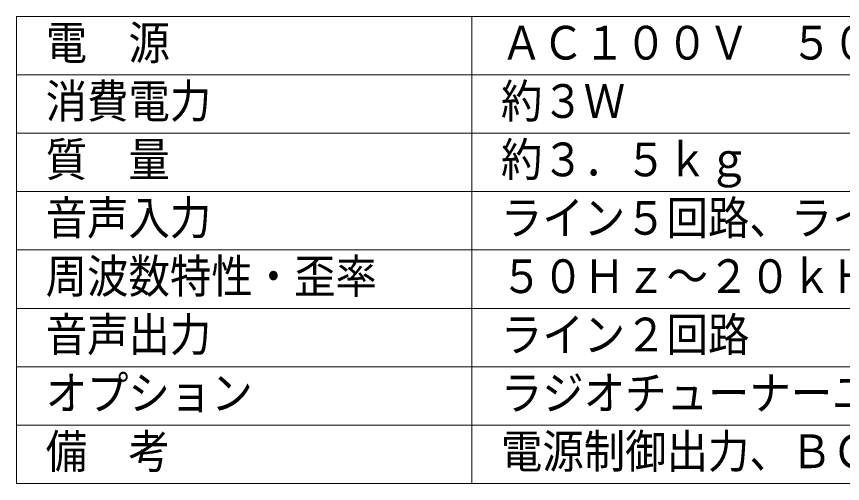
# Model space of a CAD drawing. Units: millimetres on the paper. Extents: x -62 to 64, y -58 to 59.
# Drawn here: x -62.5 to 8.3, y -54.5 to -14.5 of the extents above; entities that cross this region are included whole.
import ezdxf
from ezdxf.enums import TextEntityAlignment as Align

# ---------------------------------------------------------------- set-up
doc = ezdxf.new("R2010")
doc.units = ezdxf.units.MM
doc.layers.add('0-0_MOJI1', color=7, linetype='Continuous', lineweight=9)
doc.layers.add('0-2_WAKU', color=4, linetype='Continuous', lineweight=9)
doc.styles.add('ＭＳ ゴシック', font='')
doc.styles.get('ＭＳ ゴシック').set_extended_font_data('MS Gothic')

msp = doc.modelspace()

# ---------------------------------------------------------------- linework, layer by layer
at = {"layer": '0-2_WAKU', "color": 3}
for p, q in [((-62.497, -54.464), (-62.497, -14.464)), ((-62.497, -14.464), (62.503, -14.464)), ((-23.497, -54.464), (-23.497, -14.464)), ((-62.497, -54.464), (62.503, -54.464))]:
    msp.add_line(p, q, dxfattribs=at)
at = {"layer": '0-2_WAKU'}
for p, q in [((-62.497, -19.464), (62.503, -19.464)), ((-62.497, -24.464), (62.503, -24.464)), ((-62.497, -29.464), (62.503, -29.464)), ((-62.497, -34.464), (62.503, -34.464)), ((-62.497, -39.464), (62.503, -39.464)), ((-62.497, -44.464), (62.503, -44.464)), ((-62.497, -49.464), (62.503, -49.464))]:
    msp.add_line(p, q, dxfattribs=at)

# ---------------------------------------------------------------- texts
at = {"layer": '0-0_MOJI1', "style": 'ＭＳ ゴシック', "width": 0.9}
for s, p in [('ＡＣ１００Ｖ\u3000５０／６０Ｈｚ、ＤＣ２４Ｖ', (-20.997, -19.019)), ('電\u3000源', (-59.997, -19.019)), ('消費電力', (-59.997, -24.019)), ('約３Ｗ', (-20.997, -24.019)), ('質\u3000量', (-59.997, -29.019)), ('約３．５ｋｇ', (-20.997, -29.019)), ('音声入力', (-59.997, -34.019)), ('ライン５回路、ライン／マイク切換２回路', (-20.997, -34.019)), ('周波数特性・歪率', (-59.997, -39.019)), ('５０Ｈｚ～２０ｋＨｚ・０．１％以下', (-20.997, -39.019)), ('音声出力', (-59.997, -44.019)), ('ライン２回路', (-20.997, -44.019)), ('オプション', (-59.997, -49.019)), ('ラジオチューナーユニット組込可', (-20.997, -49.019)), ('備\u3000考', (-59.997, -54.019)), ('電源制御出力、ＢＧＭミュート機能', (-20.997, -54.019))]:
    msp.add_text(s, height=2.889, dxfattribs=at).set_placement(p, align=Align.BOTTOM_LEFT)

doc.saveas('drawing.dxf')
